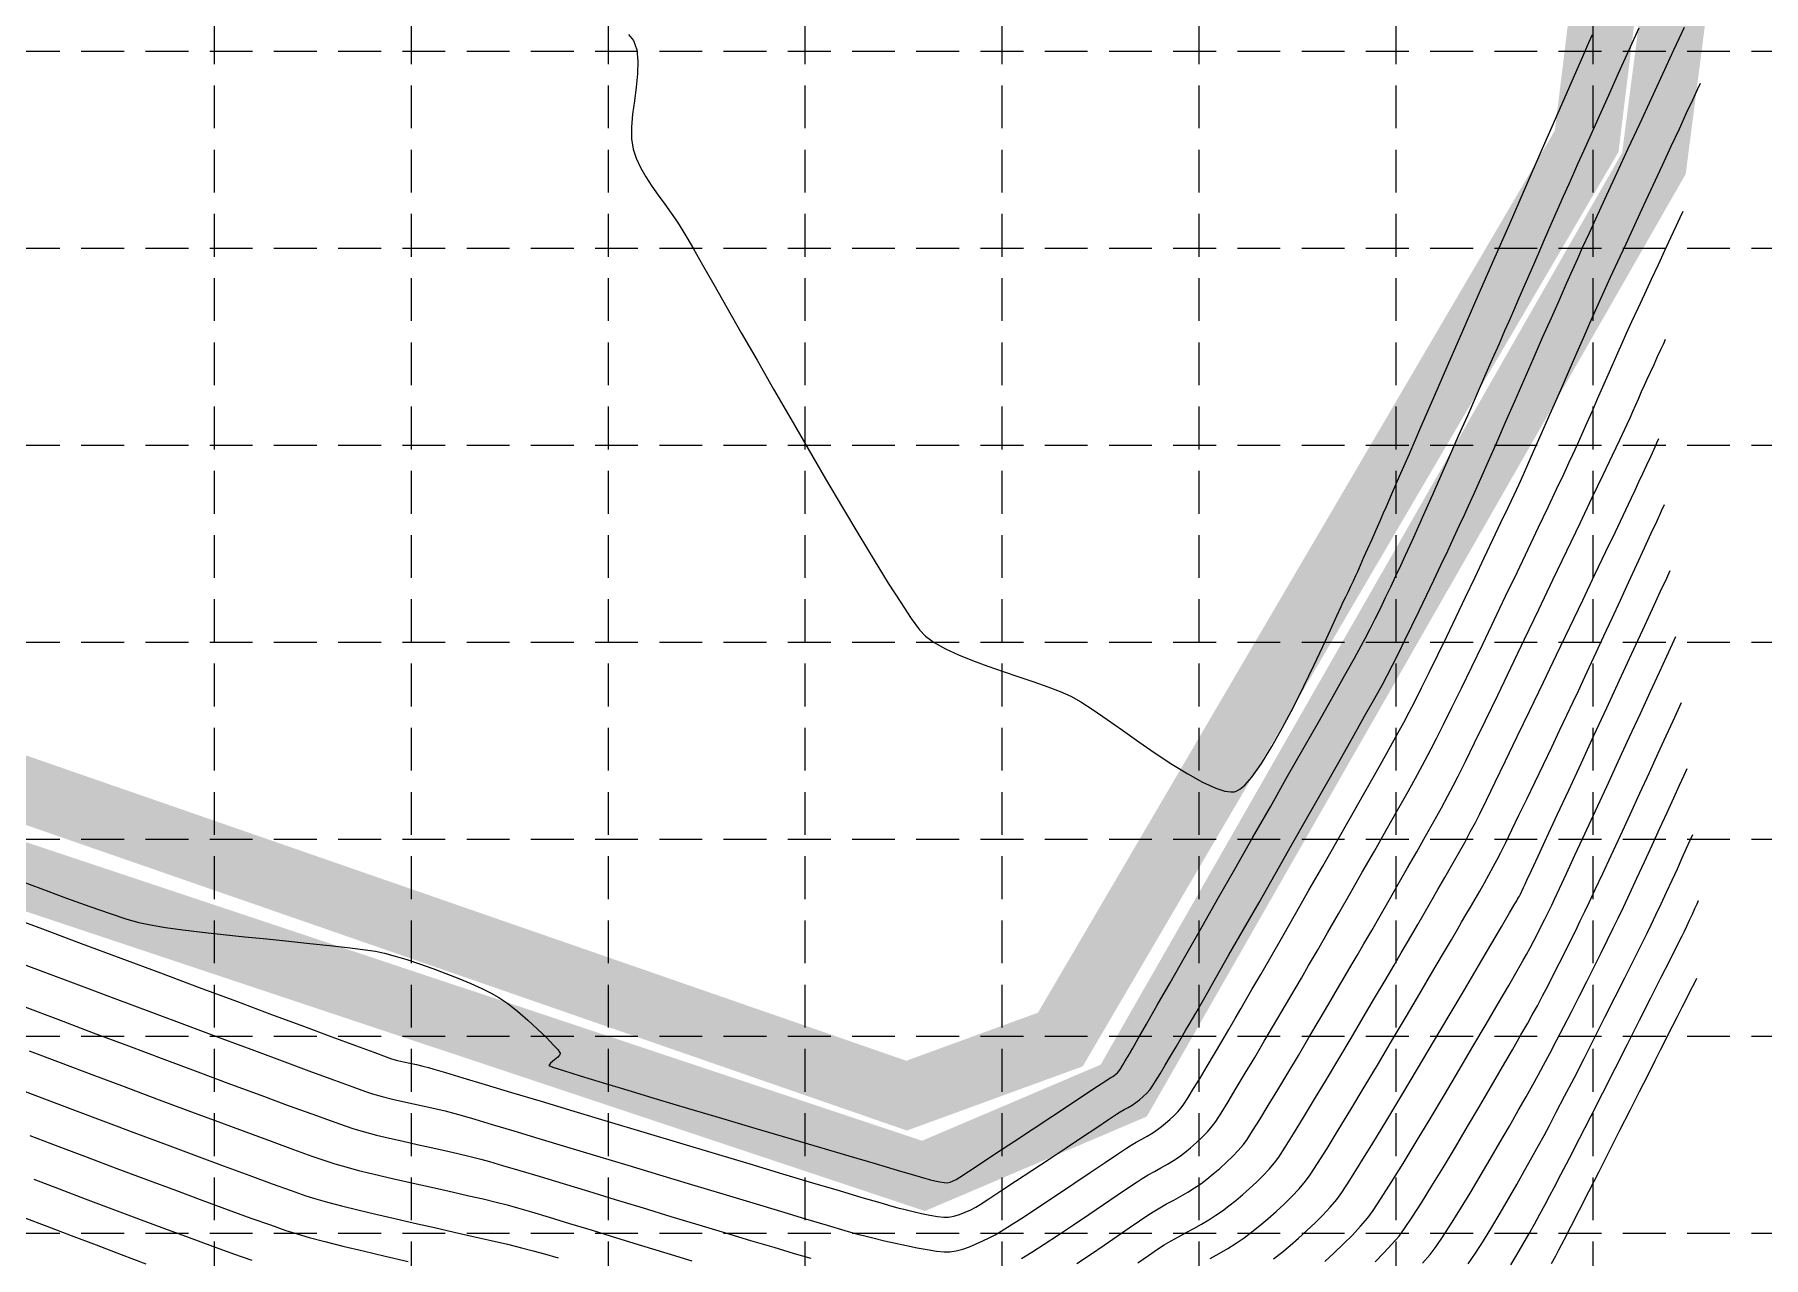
# Model space of a CAD drawing. Header units: feet. Extents: x 2414608 to 4831854, y 6980761 to 13962729.
# Drawn here: x 2415682.3 to 2415985.1, y 6981137.6 to 6981351.8 of the extents above; entities that cross this region are included whole.
import ezdxf

# ---------------------------------------------------------------- set-up
doc = ezdxf.new("R2010")
doc.units = ezdxf.units.FT
doc.header["$LTSCALE"] = 40
doc.header["$MEASUREMENT"] = 0
doc.linetypes.add('DASHED2', pattern=[0.375, 0.25, -0.125])
doc.linetypes.add('HIDDEN', pattern=[0.375, 0.25, -0.125])
for name, color, linetype in [('E-CNTR-1', 11, 'CONTINUOUS'), ('E-CNTR-5', 13, 'CONTINUOUS'), ('GRID', 254, 'HIDDEN'), ('LIMITS OF DISTURBANCE', 1, 'DASHED2'), ('SILT FENCE', 200, 'CONTINUOUS')]:
    doc.layers.add(name, color=color, linetype=linetype)

msp = doc.modelspace()

# ---------------------------------------------------------------- linework, layer by layer
at = {"layer": 'E-CNTR-1', "color": 43, "flags": 128}
for points, elevation in [([(2415678.69, 6981203.96), (2415683.42, 6981202.18), (2415687.91, 6981200.52), (2415692.01, 6981199.04), (2415695.58, 6981197.8), (2415698.49, 6981196.85), (2415700.58, 6981196.25), (2415702.64, 6981195.82), (2415705.25, 6981195.39), (2415708.3, 6981194.97), (2415711.7, 6981194.55), (2415715.35, 6981194.14), (2415719.15, 6981193.74), (2415723.01, 6981193.35), (2415726.84, 6981192.96), (2415730.53, 6981192.58), (2415734, 6981192.22), (2415737.13, 6981191.86), (2415739.84, 6981191.52), (2415742.04, 6981191.19), (2415743.61, 6981190.87), (2415745.47, 6981190.36), (2415747.55, 6981189.73), (2415749.77, 6981189), (2415752.07, 6981188.19), (2415754.38, 6981187.33), (2415756.62, 6981186.45), (2415758.74, 6981185.56), (2415760.67, 6981184.69), (2415762.32, 6981183.88), (2415763.65, 6981183.13), (2415765.19, 6981182.06), (2415766.92, 6981180.7), (2415768.7, 6981179.16), (2415770.43, 6981177.58), (2415771.98, 6981176.08), (2415773.24, 6981174.78), (2415773.95, 6981173.98), (2415774.28, 6981173.55), (2415774.38, 6981173.37), (2415774.39, 6981173.31), (2415774.38, 6981173.21), (2415774.28, 6981173), (2415773.95, 6981172.66), (2415773.37, 6981172.18), (2415772.67, 6981171.62), (2415772.41, 6981171.18), (2415773.09, 6981170.91), (2415774.97, 6981170.29), (2415777.9, 6981169.38), (2415781.71, 6981168.22), (2415786.24, 6981166.85), (2415791.35, 6981165.31), (2415796.86, 6981163.67), (2415802.62, 6981161.96), (2415808.46, 6981160.23), (2415814.24, 6981158.52), (2415819.78, 6981156.89), (2415824.93, 6981155.37), (2415829.53, 6981154.02), (2415833.42, 6981152.88), (2415836.45, 6981152), (2415838.44, 6981151.42), (2415839.25, 6981151.19), (2415840.01, 6981151.01), (2415840.86, 6981150.82), (2415841.64, 6981150.68), (2415842.18, 6981150.65), (2415842.7, 6981150.77), (2415843.24, 6981150.99), (2415843.74, 6981151.23), (2415844.36, 6981151.62), (2415845.87, 6981152.61), (2415848.09, 6981154.07), (2415850.83, 6981155.88), (2415853.93, 6981157.93), (2415857.21, 6981160.09), (2415860.48, 6981162.26), (2415863.57, 6981164.3), (2415866.3, 6981166.1), (2415868.49, 6981167.55), (2415869.96, 6981168.53), (2415870.54, 6981168.91), (2415870.83, 6981169.08), (2415871.15, 6981169.25), (2415871.43, 6981169.43), (2415871.71, 6981169.65), (2415871.99, 6981169.91), (2415872.23, 6981170.17), (2415872.47, 6981170.52), (2415872.86, 6981171.17), (2415873.35, 6981171.98), (2415873.84, 6981172.81), (2415874.27, 6981173.54), (2415874.67, 6981174.24), (2415875.62, 6981175.91), (2415877.07, 6981178.44), (2415878.94, 6981181.73), (2415881.19, 6981185.66), (2415883.73, 6981190.12), (2415886.52, 6981195), (2415889.48, 6981200.2), (2415892.55, 6981205.59), (2415895.66, 6981211.07), (2415898.77, 6981216.52), (2415901.79, 6981221.84), (2415904.67, 6981226.92), (2415907.35, 6981231.63), (2415909.75, 6981235.88), (2415911.82, 6981239.55), (2415913.49, 6981242.53), (2415914.7, 6981244.7), (2415915.39, 6981245.97), (2415916.25, 6981247.65), (2415917.14, 6981249.42), (2415918.05, 6981251.26), (2415918.95, 6981253.14), (2415919.86, 6981255.04), (2415920.75, 6981256.93), (2415921.61, 6981258.78), (2415922.45, 6981260.58), (2415923.24, 6981262.3), (2415923.88, 6981263.7), (2415924.78, 6981265.72), (2415925.9, 6981268.24), (2415927.2, 6981271.17), (2415928.64, 6981274.41), (2415930.17, 6981277.87), (2415931.74, 6981281.45), (2415933.33, 6981285.04), (2415934.87, 6981288.56), (2415936.34, 6981291.9), (2415937.69, 6981294.97), (2415938.88, 6981297.67), (2415939.86, 6981299.9), (2415940.59, 6981301.57), (2415941.41, 6981303.45), (2415942.36, 6981305.62), (2415943.4, 6981308.01), (2415944.5, 6981310.56), (2415945.65, 6981313.21), (2415946.81, 6981315.88), (2415947.97, 6981318.53), (2415949.08, 6981321.07), (2415950.12, 6981323.46), (2415951.08, 6981325.62), (2415951.91, 6981327.5), (2415952.64, 6981329.12), (2415953.66, 6981331.4), (2415954.93, 6981334.24), (2415956.4, 6981337.52), (2415958.03, 6981341.13), (2415959.76, 6981344.98), (2415961.56, 6981348.94), (2415963.37, 6981352.92)], 961.92), ([(2415786.37, 6981351.77), (2415787.24, 6981350.72), (2415787.79, 6981349.06), (2415787.99, 6981347.08), (2415787.93, 6981344.89), (2415787.69, 6981342.55), (2415787.38, 6981340.16), (2415787.07, 6981337.79), (2415786.87, 6981335.54), (2415786.86, 6981333.48), (2415787.14, 6981331.7), (2415787.7, 6981330.09), (2415788.47, 6981328.46), (2415789.4, 6981326.84), (2415790.45, 6981325.22), (2415791.57, 6981323.61), (2415792.71, 6981322.02), (2415793.84, 6981320.45), (2415794.91, 6981318.91), (2415795.88, 6981317.4), (2415796.56, 6981316.23), (2415797.73, 6981314.2), (2415799.32, 6981311.42), (2415801.28, 6981307.97), (2415803.56, 6981303.97), (2415806.1, 6981299.51), (2415808.86, 6981294.7), (2415811.76, 6981289.64), (2415814.77, 6981284.43), (2415817.82, 6981279.17), (2415820.86, 6981273.96), (2415823.84, 6981268.91), (2415826.7, 6981264.11), (2415829.39, 6981259.67), (2415831.85, 6981255.69), (2415834.03, 6981252.27), (2415835.88, 6981249.51), (2415837.33, 6981247.52), (2415838.34, 6981246.39), (2415839.9, 6981245.26), (2415841.85, 6981244.17), (2415844.12, 6981243.13), (2415846.62, 6981242.12), (2415849.27, 6981241.14), (2415851.99, 6981240.2), (2415854.7, 6981239.28), (2415857.32, 6981238.39), (2415859.77, 6981237.53), (2415861.96, 6981236.68), (2415863.81, 6981235.86), (2415865.56, 6981234.88), (2415867.71, 6981233.49), (2415870.17, 6981231.8), (2415872.87, 6981229.9), (2415875.71, 6981227.9), (2415878.62, 6981225.89), (2415881.51, 6981223.97), (2415884.29, 6981222.25), (2415886.88, 6981220.81), (2415889.2, 6981219.75), (2415890.8, 6981219.26), (2415891.83, 6981219.12), (2415892.41, 6981219.15), (2415892.68, 6981219.21), (2415892.92, 6981219.29), (2415893.43, 6981219.58), (2415894.27, 6981220.29), (2415895.51, 6981221.7), (2415897.22, 6981224.09), (2415899.04, 6981227.04), (2415900.92, 6981230.39), (2415902.81, 6981233.97), (2415904.64, 6981237.64), (2415906.38, 6981241.22), (2415907.95, 6981244.57), (2415909.31, 6981247.52), (2415910.39, 6981249.92), (2415911.15, 6981251.6), (2415911.53, 6981252.41), (2415911.98, 6981253.29), (2415912.43, 6981254.21), (2415912.88, 6981255.16), (2415913.32, 6981256.1), (2415913.73, 6981256.99), (2415914.07, 6981257.73), (2415914.56, 6981258.83), (2415915.16, 6981260.2), (2415915.85, 6981261.74), (2415916.57, 6981263.38), (2415917.29, 6981265.03), (2415917.98, 6981266.59), (2415918.59, 6981267.99), (2415919.08, 6981269.11), (2415920.03, 6981271.29), (2415921.4, 6981274.41), (2415923.11, 6981278.35), (2415925.14, 6981282.99), (2415927.41, 6981288.2), (2415929.88, 6981293.86), (2415932.49, 6981299.85), (2415935.18, 6981306.03), (2415937.92, 6981312.29), (2415940.63, 6981318.51), (2415943.27, 6981324.56), (2415945.78, 6981330.32), (2415948.11, 6981335.65), (2415950.21, 6981340.45), (2415952.02, 6981344.59), (2415953.49, 6981347.94), (2415954.56, 6981350.38), (2415955.18, 6981351.78)], 963.84), ([(2415677.81, 6981189.9), (2415683.79, 6981187.65), (2415690.03, 6981185.32), (2415696.4, 6981182.93), (2415702.78, 6981180.54), (2415709.07, 6981178.2), (2415715.13, 6981175.93), (2415720.86, 6981173.8), (2415726.14, 6981171.84), (2415730.83, 6981170.11), (2415734.84, 6981168.63), (2415738.04, 6981167.47), (2415740.31, 6981166.66), (2415741.53, 6981166.24), (2415743.22, 6981165.76), (2415745.01, 6981165.31), (2415746.84, 6981164.88), (2415748.71, 6981164.47), (2415750.58, 6981164.07), (2415752.42, 6981163.66), (2415754.22, 6981163.25), (2415755.93, 6981162.81), (2415757.19, 6981162.45), (2415759.41, 6981161.8), (2415762.48, 6981160.88), (2415766.26, 6981159.75), (2415770.65, 6981158.43), (2415775.51, 6981156.96), (2415780.74, 6981155.38), (2415786.21, 6981153.72), (2415791.8, 6981152.04), (2415797.39, 6981150.35), (2415802.86, 6981148.7), (2415808.1, 6981147.12), (2415812.97, 6981145.66), (2415817.37, 6981144.35), (2415821.17, 6981143.22), (2415824.24, 6981142.32), (2415826.48, 6981141.67), (2415827.76, 6981141.33), (2415829.39, 6981140.94), (2415831.19, 6981140.51), (2415833.09, 6981140.07), (2415835.02, 6981139.65), (2415836.9, 6981139.27), (2415838.68, 6981138.94), (2415840.27, 6981138.7), (2415841.62, 6981138.57), (2415842.65, 6981138.57), (2415843.76, 6981138.74), (2415844.91, 6981139.05), (2415846.09, 6981139.46), (2415847.27, 6981139.94), (2415848.43, 6981140.47), (2415849.53, 6981141.01), (2415850.58, 6981141.53), (2415851.62, 6981142.15), (2415853.39, 6981143.26), (2415855.7, 6981144.77), (2415858.41, 6981146.56), (2415861.33, 6981148.5), (2415864.32, 6981150.5), (2415867.2, 6981152.43), (2415869.82, 6981154.19), (2415871.99, 6981155.65), (2415873.58, 6981156.71), (2415874.4, 6981157.25), (2415875.29, 6981157.77), (2415876.25, 6981158.3), (2415877.22, 6981158.83), (2415878.16, 6981159.38), (2415879.01, 6981159.96), (2415879.7, 6981160.49), (2415880.43, 6981161.08), (2415881.16, 6981161.73), (2415881.88, 6981162.4), (2415882.55, 6981163.08), (2415883.14, 6981163.76), (2415883.62, 6981164.43), (2415884.36, 6981165.59), (2415885.32, 6981167.15), (2415886.45, 6981169), (2415887.68, 6981171.06), (2415888.96, 6981173.22), (2415890.25, 6981175.41), (2415891.49, 6981177.51), (2415892.62, 6981179.45), (2415893.6, 6981181.12), (2415894.37, 6981182.45), (2415895.55, 6981184.48), (2415897.07, 6981187.13), (2415898.89, 6981190.29), (2415900.94, 6981193.87), (2415903.18, 6981197.76), (2415905.53, 6981201.88), (2415907.96, 6981206.13), (2415910.4, 6981210.41), (2415912.79, 6981214.62), (2415915.08, 6981218.67), (2415917.22, 6981222.45), (2415919.15, 6981225.89), (2415920.81, 6981228.86), (2415922.14, 6981231.29), (2415923.1, 6981233.08), (2415924.07, 6981234.97), (2415925.25, 6981237.32), (2415926.6, 6981240.05), (2415928.08, 6981243.09), (2415929.66, 6981246.35), (2415931.3, 6981249.76), (2415932.97, 6981253.24), (2415934.62, 6981256.71), (2415936.23, 6981260.09), (2415937.75, 6981263.3), (2415939.15, 6981266.27), (2415940.39, 6981268.91), (2415941.44, 6981271.16), (2415942.26, 6981272.92), (2415943.08, 6981274.71), (2415944.04, 6981276.85), (2415945.11, 6981279.27), (2415946.27, 6981281.9), (2415947.49, 6981284.68), (2415948.76, 6981287.56), (2415950.03, 6981290.47), (2415951.29, 6981293.35), (2415952.51, 6981296.14), (2415953.67, 6981298.77), (2415954.73, 6981301.19), (2415955.68, 6981303.33), (2415956.49, 6981305.13), (2415957.31, 6981306.93), (2415958.37, 6981309.25), (2415959.63, 6981312), (2415961.06, 6981315.09), (2415962.59, 6981318.41), (2415964.2, 6981321.88), (2415965.82, 6981325.4), (2415967.43, 6981328.87), (2415968.97, 6981332.19), (2415970.4, 6981335.27), (2415971.67, 6981338.02), (2415972.74, 6981340.33), (2415973.57, 6981342.11), (2415974.11, 6981343.27)], 958.08), ([(2415855.2, 6981137.37), (2415856.97, 6981138.47), (2415859.16, 6981139.89), (2415861.65, 6981141.53), (2415864.3, 6981143.31), (2415866.98, 6981145.11), (2415869.57, 6981146.86), (2415871.92, 6981148.46), (2415873.92, 6981149.82), (2415875.44, 6981150.83), (2415876.33, 6981151.42), (2415877.37, 6981152.03), (2415878.47, 6981152.65), (2415879.61, 6981153.26), (2415880.73, 6981153.9), (2415881.81, 6981154.55), (2415882.8, 6981155.22), (2415883.77, 6981155.97), (2415884.79, 6981156.8), (2415885.82, 6981157.7), (2415886.82, 6981158.64), (2415887.76, 6981159.6), (2415888.59, 6981160.55), (2415889.2, 6981161.4), (2415890.14, 6981162.87), (2415891.37, 6981164.84), (2415892.8, 6981167.2), (2415894.37, 6981169.82), (2415896.03, 6981172.6), (2415897.7, 6981175.43), (2415899.33, 6981178.19), (2415900.84, 6981180.77), (2415902.17, 6981183.04), (2415903.27, 6981184.91), (2415904.2, 6981186.5), (2415905.46, 6981188.68), (2415907, 6981191.34), (2415908.76, 6981194.4), (2415910.69, 6981197.76), (2415912.75, 6981201.33), (2415914.86, 6981205.03), (2415916.99, 6981208.75), (2415919.07, 6981212.42), (2415921.05, 6981215.93), (2415922.89, 6981219.2), (2415924.52, 6981222.14), (2415925.89, 6981224.64), (2415926.96, 6981226.63), (2415927.89, 6981228.46), (2415929.11, 6981230.9), (2415930.57, 6981233.87), (2415932.23, 6981237.28), (2415934.05, 6981241.02), (2415935.97, 6981245.01), (2415937.96, 6981249.16), (2415939.98, 6981253.37), (2415941.98, 6981257.55), (2415943.91, 6981261.61), (2415945.74, 6981265.45), (2415947.42, 6981268.99), (2415948.9, 6981272.13), (2415950.15, 6981274.78), (2415951.12, 6981276.84), (2415951.76, 6981278.22), (2415952.55, 6981279.94), (2415953.38, 6981281.81), (2415954.26, 6981283.8), (2415955.17, 6981285.87), (2415956.09, 6981287.97), (2415957.01, 6981290.08), (2415957.91, 6981292.14), (2415958.78, 6981294.14), (2415959.61, 6981296.01), (2415960.38, 6981297.73), (2415961.15, 6981299.43), (2415962.1, 6981301.49), (2415963.17, 6981303.83), (2415964.33, 6981306.33), (2415965.53, 6981308.92), (2415966.72, 6981311.49), (2415967.86, 6981313.95), (2415968.91, 6981316.21), (2415969.82, 6981318.18), (2415970.55, 6981319.74), (2415971.05, 6981320.83)], 956.16), ([(2415864.89, 6981136.51), (2415867.26, 6981138.11), (2415869.64, 6981139.72), (2415871.93, 6981141.29), (2415874.03, 6981142.74), (2415875.85, 6981143.98), (2415877.29, 6981144.96), (2415878.26, 6981145.59), (2415879.4, 6981146.27), (2415880.6, 6981146.94), (2415881.85, 6981147.62), (2415883.11, 6981148.31), (2415884.33, 6981149.01), (2415885.51, 6981149.74), (2415886.59, 6981150.48), (2415887.65, 6981151.3), (2415888.77, 6981152.2), (2415889.91, 6981153.17), (2415891.04, 6981154.19), (2415892.12, 6981155.24), (2415893.13, 6981156.3), (2415894.04, 6981157.34), (2415894.68, 6981158.23), (2415895.66, 6981159.73), (2415896.92, 6981161.74), (2415898.4, 6981164.17), (2415900.06, 6981166.91), (2415901.84, 6981169.87), (2415903.68, 6981172.96), (2415905.52, 6981176.07), (2415907.32, 6981179.12), (2415909.01, 6981182), (2415910.55, 6981184.63), (2415911.87, 6981186.89), (2415912.93, 6981188.7), (2415913.95, 6981190.44), (2415915.15, 6981192.51), (2415916.52, 6981194.86), (2415918, 6981197.42), (2415919.57, 6981200.14), (2415921.18, 6981202.95), (2415922.81, 6981205.8), (2415924.41, 6981208.62), (2415925.95, 6981211.35), (2415927.4, 6981213.93), (2415928.72, 6981216.31), (2415929.87, 6981218.41), (2415930.81, 6981220.19), (2415931.67, 6981221.87), (2415932.93, 6981224.43), (2415934.54, 6981227.72), (2415936.44, 6981231.64), (2415938.58, 6981236.05), (2415940.88, 6981240.84), (2415943.3, 6981245.88), (2415945.79, 6981251.06), (2415948.27, 6981256.24), (2415950.7, 6981261.32), (2415953.01, 6981266.17), (2415955.15, 6981270.66), (2415957.07, 6981274.67), (2415958.69, 6981278.09), (2415959.97, 6981280.79), (2415960.85, 6981282.64), (2415961.27, 6981283.53), (2415961.76, 6981284.62), (2415962.27, 6981285.76), (2415962.78, 6981286.93), (2415963.29, 6981288.1), (2415963.79, 6981289.24), (2415964.28, 6981290.33), (2415964.75, 6981291.38), (2415965.33, 6981292.63), (2415965.96, 6981293.99), (2415966.59, 6981295.35), (2415967.17, 6981296.61), (2415967.66, 6981297.65), (2415967.99, 6981298.38)], 954.24), ([(2415875.57, 6981136.62), (2415877.45, 6981137.93), (2415879.02, 6981139), (2415880.19, 6981139.76), (2415881.4, 6981140.49), (2415882.68, 6981141.21), (2415884.01, 6981141.93), (2415885.35, 6981142.67), (2415886.69, 6981143.41), (2415887.99, 6981144.17), (2415889.23, 6981144.95), (2415890.38, 6981145.75), (2415891.51, 6981146.61), (2415892.7, 6981147.56), (2415893.92, 6981148.58), (2415895.13, 6981149.65), (2415896.32, 6981150.76), (2415897.46, 6981151.88), (2415898.53, 6981153.02), (2415899.49, 6981154.14), (2415900.23, 6981155.16), (2415901.36, 6981156.9), (2415902.83, 6981159.24), (2415904.56, 6981162.06), (2415906.5, 6981165.27), (2415908.58, 6981168.73), (2415910.74, 6981172.35), (2415912.91, 6981176), (2415915.03, 6981179.59), (2415917.03, 6981182.99), (2415918.85, 6981186.09), (2415920.43, 6981188.78), (2415921.7, 6981190.95), (2415922.6, 6981192.49), (2415923.54, 6981194.1), (2415924.59, 6981195.89), (2415925.72, 6981197.84), (2415926.9, 6981199.88), (2415928.12, 6981201.99), (2415929.34, 6981204.13), (2415930.55, 6981206.25), (2415931.71, 6981208.31), (2415932.8, 6981210.27), (2415933.79, 6981212.09), (2415934.67, 6981213.74), (2415935.45, 6981215.28), (2415936.63, 6981217.68), (2415938.16, 6981220.82), (2415939.98, 6981224.57), (2415942.02, 6981228.8), (2415944.23, 6981233.39), (2415946.54, 6981238.2), (2415948.89, 6981243.11), (2415951.23, 6981247.99), (2415953.49, 6981252.72), (2415955.61, 6981257.16), (2415957.53, 6981261.19), (2415959.19, 6981264.68), (2415960.54, 6981267.51), (2415961.5, 6981269.53), (2415962.03, 6981270.64), (2415962.64, 6981271.94), (2415963.31, 6981273.39), (2415964.01, 6981274.9), (2415964.71, 6981276.42), (2415965.38, 6981277.86), (2415965.97, 6981279.15), (2415966.46, 6981280.22), (2415966.82, 6981281)], 952.32), ([(2415899.33, 6981137.31), (2415900.76, 6981138.45), (2415902.23, 6981139.66), (2415903.71, 6981140.94), (2415905.17, 6981142.27), (2415906.6, 6981143.62), (2415907.96, 6981144.99), (2415909.23, 6981146.36), (2415910.39, 6981147.72), (2415911.29, 6981148.97), (2415912.69, 6981151.12), (2415914.51, 6981154.03), (2415916.69, 6981157.56), (2415919.14, 6981161.6), (2415921.78, 6981165.99), (2415924.54, 6981170.6), (2415927.34, 6981175.31), (2415930.11, 6981179.97), (2415932.76, 6981184.46), (2415935.22, 6981188.63), (2415937.41, 6981192.35), (2415939.25, 6981195.49), (2415940.67, 6981197.91), (2415941.59, 6981199.48), (2415941.93, 6981200.06), (2415942.08, 6981200.32), (2415942.24, 6981200.59), (2415942.38, 6981200.85), (2415942.55, 6981201.19), (2415942.82, 6981201.75), (2415943.12, 6981202.39), (2415943.39, 6981202.96), (2415943.71, 6981203.64), (2415944.49, 6981205.32), (2415945.67, 6981207.88), (2415947.2, 6981211.18), (2415949, 6981215.07), (2415951.02, 6981219.43), (2415953.18, 6981224.1), (2415955.43, 6981228.96), (2415957.7, 6981233.86), (2415959.92, 6981238.68), (2415962.04, 6981243.26), (2415963.99, 6981247.47), (2415965.71, 6981251.18), (2415967.12, 6981254.25), (2415968.18, 6981256.53), (2415968.81, 6981257.89)], 948.48), ([(2415908.28, 6981136.87), (2415909.96, 6981138.39), (2415911.6, 6981139.95), (2415913.15, 6981141.5), (2415914.57, 6981143.03), (2415915.85, 6981144.51), (2415916.8, 6981145.82), (2415918.19, 6981147.94), (2415919.95, 6981150.72), (2415922.01, 6981154.05), (2415924.3, 6981157.81), (2415926.73, 6981161.86), (2415929.25, 6981166.07), (2415931.77, 6981170.33), (2415934.23, 6981174.5), (2415936.56, 6981178.45), (2415938.67, 6981182.07), (2415940.51, 6981185.22), (2415942, 6981187.78), (2415943.06, 6981189.62), (2415943.62, 6981190.62), (2415944.26, 6981191.79), (2415944.91, 6981193.02), (2415945.56, 6981194.28), (2415946.21, 6981195.57), (2415946.84, 6981196.85), (2415947.46, 6981198.09), (2415948.04, 6981199.29), (2415948.52, 6981200.31), (2415949.4, 6981202.2), (2415950.62, 6981204.83), (2415952.12, 6981208.05), (2415953.83, 6981211.76), (2415955.71, 6981215.81), (2415957.68, 6981220.08), (2415959.69, 6981224.43), (2415961.68, 6981228.73), (2415963.59, 6981232.87), (2415965.35, 6981236.69), (2415966.92, 6981240.08), (2415968.22, 6981242.9), (2415969.2, 6981245.03), (2415969.8, 6981246.33)], 946.56), ([(2415917.12, 6981136.8), (2415918.67, 6981138.37), (2415920.07, 6981139.88), (2415921.3, 6981141.31), (2415922.29, 6981142.65), (2415923.62, 6981144.63), (2415925.24, 6981147.15), (2415927.07, 6981150.11), (2415929.07, 6981153.39), (2415931.17, 6981156.89), (2415933.32, 6981160.5), (2415935.45, 6981164.12), (2415937.51, 6981167.64), (2415939.44, 6981170.96), (2415941.18, 6981173.96), (2415942.66, 6981176.56), (2415943.84, 6981178.62), (2415944.65, 6981180.06), (2415945.53, 6981181.67), (2415946.45, 6981183.4), (2415947.4, 6981185.22), (2415948.38, 6981187.12), (2415949.35, 6981189.05), (2415950.33, 6981190.98), (2415951.27, 6981192.89), (2415952.19, 6981194.74), (2415953.05, 6981196.5), (2415953.85, 6981198.14), (2415954.61, 6981199.73), (2415955.67, 6981201.99), (2415956.97, 6981204.79), (2415958.46, 6981208), (2415960.08, 6981211.5), (2415961.78, 6981215.17), (2415963.48, 6981218.88), (2415965.15, 6981222.49), (2415966.71, 6981225.89), (2415968.11, 6981228.94), (2415969.3, 6981231.53), (2415970.22, 6981233.51), (2415970.8, 6981234.78)], 944.64), ([(2415925.44, 6981136.58), (2415926.75, 6981138.1), (2415927.78, 6981139.48), (2415929.05, 6981141.32), (2415930.49, 6981143.55), (2415932.08, 6981146.09), (2415933.77, 6981148.86), (2415935.51, 6981151.78), (2415937.26, 6981154.76), (2415938.98, 6981157.72), (2415940.64, 6981160.59), (2415942.18, 6981163.29), (2415943.56, 6981165.73), (2415944.74, 6981167.83), (2415945.68, 6981169.51), (2415946.62, 6981171.25), (2415947.71, 6981173.29), (2415948.9, 6981175.58), (2415950.17, 6981178.04), (2415951.49, 6981180.62), (2415952.83, 6981183.26), (2415954.17, 6981185.91), (2415955.46, 6981188.49), (2415956.68, 6981190.95), (2415957.81, 6981193.22), (2415958.81, 6981195.26), (2415959.66, 6981197), (2415960.59, 6981198.95), (2415961.71, 6981201.31), (2415962.95, 6981203.98), (2415964.28, 6981206.84), (2415965.64, 6981209.8), (2415966.99, 6981212.73), (2415968.27, 6981215.53), (2415969.44, 6981218.08), (2415970.45, 6981220.29), (2415971.25, 6981222.04), (2415971.79, 6981223.22)], 942.72), ([(2415940.88, 6981136.29), (2415941.95, 6981138.03), (2415942.99, 6981139.82), (2415944.01, 6981141.63), (2415945.01, 6981143.42), (2415945.96, 6981145.17), (2415946.87, 6981146.85), (2415947.73, 6981148.41), (2415948.5, 6981149.85), (2415949.67, 6981152.08), (2415951.16, 6981154.98), (2415952.92, 6981158.42), (2415954.89, 6981162.26), (2415956.98, 6981166.38), (2415959.15, 6981170.65), (2415961.32, 6981174.94), (2415963.44, 6981179.12), (2415965.43, 6981183.07), (2415967.23, 6981186.64), (2415968.78, 6981189.72), (2415970.02, 6981192.18), (2415970.87, 6981193.88), (2415971.28, 6981194.7), (2415971.72, 6981195.62), (2415972.2, 6981196.66), (2415972.69, 6981197.71), (2415973.14, 6981198.7), (2415973.52, 6981199.53), (2415973.78, 6981200.11)], 938.88), ([(2415948.03, 6981136.54), (2415948.75, 6981137.86), (2415949.31, 6981138.9), (2415950.23, 6981140.67), (2415951.45, 6981143.05), (2415952.91, 6981145.92), (2415954.56, 6981149.15), (2415956.33, 6981152.64), (2415958.16, 6981156.25), (2415960, 6981159.87), (2415961.77, 6981163.38), (2415963.43, 6981166.66), (2415964.91, 6981169.58), (2415966.15, 6981172.04), (2415967.1, 6981173.91), (2415967.68, 6981175.06), (2415968.41, 6981176.5), (2415969.22, 6981178.09), (2415970.07, 6981179.76), (2415970.92, 6981181.42), (2415971.72, 6981183.01), (2415972.44, 6981184.43), (2415973.04, 6981185.61), (2415973.48, 6981186.46)], 936.96), ([(2415680.61, 6981181.44), (2415686.5, 6981179.22), (2415692.61, 6981176.93), (2415698.79, 6981174.61), (2415704.94, 6981172.31), (2415710.93, 6981170.07), (2415716.64, 6981167.95), (2415721.95, 6981165.98), (2415726.74, 6981164.21), (2415730.88, 6981162.7), (2415734.25, 6981161.48), (2415736.74, 6981160.6), (2415738.22, 6981160.1), (2415740.12, 6981159.56), (2415742.23, 6981159.01), (2415744.51, 6981158.47), (2415746.9, 6981157.92), (2415749.34, 6981157.37), (2415751.79, 6981156.84), (2415754.18, 6981156.31), (2415756.47, 6981155.79), (2415758.6, 6981155.28), (2415760.51, 6981154.79), (2415762.01, 6981154.37), (2415764.3, 6981153.7), (2415767.29, 6981152.81), (2415770.86, 6981151.73), (2415774.92, 6981150.5), (2415779.34, 6981149.16), (2415784.04, 6981147.74), (2415788.89, 6981146.26), (2415793.79, 6981144.77), (2415798.64, 6981143.3), (2415803.33, 6981141.88), (2415807.74, 6981140.55), (2415811.78, 6981139.35), (2415815.34, 6981138.29), (2415818.3, 6981137.43)], 956.16), ([(2415681.38, 6981173.75), (2415686.78, 6981171.71), (2415692.38, 6981169.61), (2415698.04, 6981167.49), (2415703.68, 6981165.37), (2415709.18, 6981163.32), (2415714.44, 6981161.37), (2415719.34, 6981159.55), (2415723.79, 6981157.91), (2415727.68, 6981156.49), (2415730.9, 6981155.34), (2415733.35, 6981154.48), (2415734.91, 6981153.96), (2415736.82, 6981153.42), (2415739.05, 6981152.83), (2415741.55, 6981152.22), (2415744.25, 6981151.58), (2415747.08, 6981150.94), (2415749.98, 6981150.28), (2415752.87, 6981149.64), (2415755.71, 6981149), (2415758.41, 6981148.39), (2415760.92, 6981147.81), (2415763.17, 6981147.27), (2415765.1, 6981146.77), (2415766.88, 6981146.27), (2415769.37, 6981145.54), (2415772.46, 6981144.62), (2415776.04, 6981143.53), (2415780, 6981142.33), (2415784.23, 6981141.03), (2415788.62, 6981139.69), (2415793.06, 6981138.33), (2415797.44, 6981137)], 954.24), ([(2415679.01, 6981167.26), (2415684.05, 6981165.35), (2415689.33, 6981163.36), (2415694.74, 6981161.32), (2415700.18, 6981159.28), (2415705.53, 6981157.28), (2415710.7, 6981155.35), (2415715.56, 6981153.55), (2415720.02, 6981151.92), (2415723.96, 6981150.48), (2415727.27, 6981149.29), (2415729.86, 6981148.39), (2415731.6, 6981147.82), (2415733.64, 6981147.24), (2415736.11, 6981146.6), (2415738.96, 6981145.89), (2415742.08, 6981145.15), (2415745.41, 6981144.38), (2415748.86, 6981143.59), (2415752.36, 6981142.8), (2415755.81, 6981142.02), (2415759.15, 6981141.27), (2415762.28, 6981140.55), (2415765.14, 6981139.88), (2415767.63, 6981139.28), (2415769.68, 6981138.75), (2415771.62, 6981138.21), (2415774.03, 6981137.51)], 952.32), ([(2415682.21, 6981151.28), (2415686.62, 6981149.6), (2415691.2, 6981147.86), (2415695.87, 6981146.1), (2415700.52, 6981144.35), (2415705.07, 6981142.66), (2415709.42, 6981141.05), (2415713.48, 6981139.56), (2415717.16, 6981138.23), (2415720.37, 6981137.09)], 948.48), ([(2415680.45, 6981144.57), (2415684.48, 6981143.03), (2415688.72, 6981141.42), (2415693.09, 6981139.76), (2415697.49, 6981138.1), (2415701.84, 6981136.48)], 946.56)]:
    msp.add_lwpolyline(points, dxfattribs=dict(at, elevation=elevation))
at = {"layer": 'E-CNTR-5', "color": 7, "flags": 128}
for points, elevation in [([(2415677.22, 6981197.54), (2415683.73, 6981195.11), (2415690.51, 6981192.57), (2415697.43, 6981189.99), (2415704.36, 6981187.4), (2415711.16, 6981184.87), (2415717.69, 6981182.43), (2415723.83, 6981180.14), (2415729.44, 6981178.06), (2415734.39, 6981176.22), (2415738.53, 6981174.68), (2415741.75, 6981173.5), (2415743.89, 6981172.71), (2415744.83, 6981172.38), (2415745.87, 6981172.09), (2415746.96, 6981171.83), (2415748.08, 6981171.58), (2415749.21, 6981171.34), (2415750.3, 6981171.09), (2415751.34, 6981170.83), (2415752.27, 6981170.56), (2415754.31, 6981169.95), (2415757.35, 6981169.05), (2415761.24, 6981167.88), (2415765.86, 6981166.49), (2415771.08, 6981164.92), (2415776.77, 6981163.21), (2415782.79, 6981161.41), (2415789.01, 6981159.54), (2415795.3, 6981157.64), (2415801.54, 6981155.77), (2415807.58, 6981153.96), (2415813.3, 6981152.24), (2415818.57, 6981150.67), (2415823.25, 6981149.27), (2415827.22, 6981148.09), (2415830.34, 6981147.17), (2415832.48, 6981146.55), (2415833.51, 6981146.26), (2415834.78, 6981145.95), (2415836.2, 6981145.62), (2415837.68, 6981145.29), (2415839.13, 6981145), (2415840.46, 6981144.76), (2415841.59, 6981144.62), (2415842.41, 6981144.61), (2415843.35, 6981144.78), (2415844.33, 6981145.09), (2415845.32, 6981145.49), (2415846.28, 6981145.94), (2415847.16, 6981146.38), (2415847.93, 6981146.85), (2415849.46, 6981147.83), (2415851.58, 6981149.22), (2415854.15, 6981150.91), (2415857.02, 6981152.8), (2415860.02, 6981154.8), (2415863.01, 6981156.79), (2415865.84, 6981158.67), (2415868.35, 6981160.35), (2415870.4, 6981161.71), (2415871.82, 6981162.65), (2415872.47, 6981163.08), (2415873.14, 6981163.47), (2415873.86, 6981163.86), (2415874.58, 6981164.27), (2415875.22, 6981164.7), (2415875.85, 6981165.19), (2415876.51, 6981165.75), (2415877.14, 6981166.35), (2415877.69, 6981166.96), (2415878.06, 6981167.5), (2415878.67, 6981168.46), (2415879.45, 6981169.74), (2415880.34, 6981171.23), (2415881.29, 6981172.84), (2415882.25, 6981174.45), (2415883.15, 6981175.99), (2415883.93, 6981177.33), (2415884.55, 6981178.4), (2415885.69, 6981180.37), (2415887.27, 6981183.13), (2415889.24, 6981186.57), (2415891.52, 6981190.56), (2415894.06, 6981195), (2415896.78, 6981199.76), (2415899.61, 6981204.72), (2415902.49, 6981209.78), (2415905.35, 6981214.81), (2415908.13, 6981219.7), (2415910.75, 6981224.33), (2415913.16, 6981228.59), (2415915.28, 6981232.35), (2415917.04, 6981235.51), (2415918.39, 6981237.93), (2415919.24, 6981239.52), (2415920.16, 6981241.29), (2415921.2, 6981243.37), (2415922.34, 6981245.69), (2415923.56, 6981248.19), (2415924.83, 6981250.81), (2415926.12, 6981253.5), (2415927.4, 6981256.2), (2415928.65, 6981258.83), (2415929.83, 6981261.35), (2415930.93, 6981263.69), (2415931.91, 6981265.8), (2415932.75, 6981267.61), (2415933.48, 6981269.22), (2415934.45, 6981271.38), (2415935.62, 6981274), (2415936.95, 6981277.02), (2415938.41, 6981280.33), (2415939.97, 6981283.87), (2415941.58, 6981287.56), (2415943.23, 6981291.31), (2415944.87, 6981295.04), (2415946.46, 6981298.67), (2415947.98, 6981302.13), (2415949.39, 6981305.32), (2415950.65, 6981308.17), (2415951.73, 6981310.61), (2415952.6, 6981312.54), (2415953.46, 6981314.44), (2415954.64, 6981317.01), (2415956.07, 6981320.13), (2415957.72, 6981323.7), (2415959.53, 6981327.62), (2415961.46, 6981331.81), (2415963.47, 6981336.14), (2415965.5, 6981340.54), (2415967.51, 6981344.89), (2415969.46, 6981349.09), (2415971.3, 6981353.05)], 960), ([(2415888.22, 6981137.37), (2415889.8, 6981138.25), (2415891.34, 6981139.14), (2415892.8, 6981140.06), (2415894.17, 6981141.01), (2415895.51, 6981142.03), (2415896.91, 6981143.15), (2415898.35, 6981144.36), (2415899.79, 6981145.62), (2415901.2, 6981146.93), (2415902.55, 6981148.27), (2415903.8, 6981149.61), (2415904.94, 6981150.93), (2415905.76, 6981152.07), (2415907.03, 6981154.02), (2415908.69, 6981156.66), (2415910.65, 6981159.85), (2415912.85, 6981163.48), (2415915.22, 6981167.42), (2415917.68, 6981171.54), (2415920.17, 6981175.73), (2415922.61, 6981179.85), (2415924.93, 6981183.78), (2415927.06, 6981187.4), (2415928.93, 6981190.59), (2415930.47, 6981193.21), (2415931.61, 6981195.15), (2415932.27, 6981196.27), (2415933.03, 6981197.58), (2415933.83, 6981198.94), (2415934.64, 6981200.34), (2415935.46, 6981201.75), (2415936.27, 6981203.17), (2415937.06, 6981204.58), (2415937.81, 6981205.96), (2415938.52, 6981207.3), (2415939.13, 6981208.48), (2415939.99, 6981210.23), (2415941.07, 6981212.44), (2415942.31, 6981215.01), (2415943.68, 6981217.84), (2415945.12, 6981220.85), (2415946.59, 6981223.91), (2415948.04, 6981226.95), (2415949.42, 6981229.86), (2415950.69, 6981232.53), (2415951.8, 6981234.88), (2415952.71, 6981236.8), (2415953.56, 6981238.61), (2415954.62, 6981240.88), (2415955.85, 6981243.52), (2415957.2, 6981246.44), (2415958.63, 6981249.54), (2415960.1, 6981252.72), (2415961.57, 6981255.89), (2415962.98, 6981258.96), (2415964.31, 6981261.83), (2415965.49, 6981264.41), (2415966.5, 6981266.6), (2415967.29, 6981268.31), (2415967.82, 6981269.45)], 950.4), ([(2415933.39, 6981136.46), (2415934.7, 6981138.35), (2415936.09, 6981140.5), (2415937.54, 6981142.85), (2415939.01, 6981145.31), (2415940.48, 6981147.84), (2415941.92, 6981150.36), (2415943.29, 6981152.8), (2415944.56, 6981155.09), (2415945.71, 6981157.17), (2415946.7, 6981158.96), (2415947.63, 6981160.68), (2415948.85, 6981163), (2415950.31, 6981165.81), (2415951.95, 6981168.99), (2415953.7, 6981172.43), (2415955.53, 6981176.02), (2415957.36, 6981179.64), (2415959.15, 6981183.19), (2415960.84, 6981186.55), (2415962.37, 6981189.61), (2415963.69, 6981192.25), (2415964.74, 6981194.37), (2415965.47, 6981195.85), (2415966.3, 6981197.59), (2415967.21, 6981199.52), (2415968.16, 6981201.56), (2415969.12, 6981203.64), (2415970.05, 6981205.66), (2415970.91, 6981207.56), (2415971.68, 6981209.24), (2415972.32, 6981210.64), (2415972.79, 6981211.67)], 940.8), ([(2415681.48, 6981158.94), (2415686.41, 6981157.07), (2415691.53, 6981155.13), (2415696.74, 6981153.17), (2415701.92, 6981151.23), (2415706.98, 6981149.34), (2415711.78, 6981147.56), (2415716.23, 6981145.92), (2415720.22, 6981144.48), (2415723.63, 6981143.26), (2415726.36, 6981142.31), (2415728.29, 6981141.69), (2415730.43, 6981141.08), (2415733.14, 6981140.37), (2415736.33, 6981139.57), (2415739.89, 6981138.72), (2415743.72, 6981137.81), (2415747.73, 6981136.89)], 950.4)]:
    msp.add_lwpolyline(points, dxfattribs=dict(at, elevation=elevation))
at = {"layer": 'GRID', "color": 8, "linetype": 'HIDDEN', "ltscale": 0.75}
for p, q in [((2415713.76, 6982107.84), (2415713.76, 6980900.19)), ((2415748.26, 6982107.84), (2415748.26, 6980900.19)), ((2415782.76, 6982107.84), (2415782.76, 6980900.19)), ((2415817.26, 6982107.84), (2415817.26, 6980900.19)), ((2415851.76, 6982107.84), (2415851.76, 6980900.19)), ((2415886.26, 6982107.84), (2415886.26, 6980900.19)), ((2415920.76, 6982107.84), (2415920.76, 6980900.19)), ((2415955.26, 6982107.84), (2415955.26, 6980900.19)), ((2414644.26, 6981348.84), (2416783.26, 6981348.84)), ((2414644.26, 6981314.34), (2416783.26, 6981314.34)), ((2414644.26, 6981279.84), (2416783.26, 6981279.84)), ((2414644.26, 6981245.34), (2416783.26, 6981245.34)), ((2414644.26, 6981210.84), (2416783.26, 6981210.84)), ((2414644.26, 6981176.34), (2416783.26, 6981176.34)), ((2414644.26, 6981141.84), (2416783.26, 6981141.84))]:
    msp.add_line(p, q, dxfattribs=at)
at = {"layer": 'LIMITS OF DISTURBANCE', "ltscale": 1.5, "const_width": 11.52}
msp.add_lwpolyline([(2416130.33, 6982019.74), (2416140.44, 6981686.15), (2416008.9, 6981661.22), (2415965.95, 6981329.21), (2415873.08, 6981166.79), (2415838.02, 6981151.86), (2415672.55, 6981206.99), (2415407, 6981355.26), (2415384.47, 6981419.67), (2415483.43, 6981850.46), (2415534.9, 6981892.01), (2415702.91, 6981868.04), (2415736.83, 6981937.52), (2415853.63, 6981868.27), (2415901.14, 6981949.39), (2415988.24, 6981998.85), (2416061.49, 6982014.68)], close=True, dxfattribs=at)
at = {"layer": 'SILT FENCE', "const_width": 11.52}
msp.add_lwpolyline([(2415986.9, 6981795.37), (2415979.13, 6981770.01), (2415994.15, 6981658.73), (2415954.17, 6981333.08), (2415861.98, 6981175.74), (2415835.06, 6981165.91), (2415676.06, 6981221.06), (2415416.74, 6981364.31), (2415398.4, 6981423.54), (2415496.1, 6981844.48), (2415540.46, 6981878.76), (2415708.91, 6981852.05), (2415745.42, 6981916.28), (2415852.18, 6981855.36)], dxfattribs=at)

doc.saveas('drawing.dxf')
